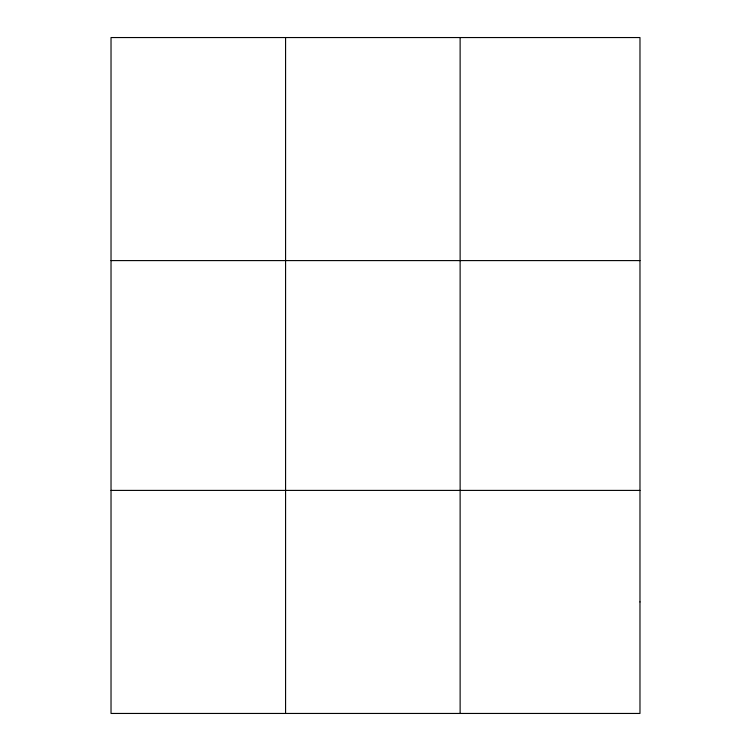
<?xml version="1.0" encoding="UTF-8"?>
<svg xmlns="http://www.w3.org/2000/svg" width="751" height="751" viewBox="0 0 751 751"><rect width="100%" height="100%" fill="white"/><g stroke="black" fill="none" stroke-linecap="round" stroke-linejoin="round"><path stroke-width="1.13" d="M285.577 713.45L285.577 37.55M460.128 713.45L460.128 37.55M111.026 260.597L639.974 260.597M111.026 490.403L639.974 490.403M639.974 601.927L639.974 713.45L111.026 713.45L111.026 37.55L639.974 37.55L639.974 601.927"/></g></svg>
